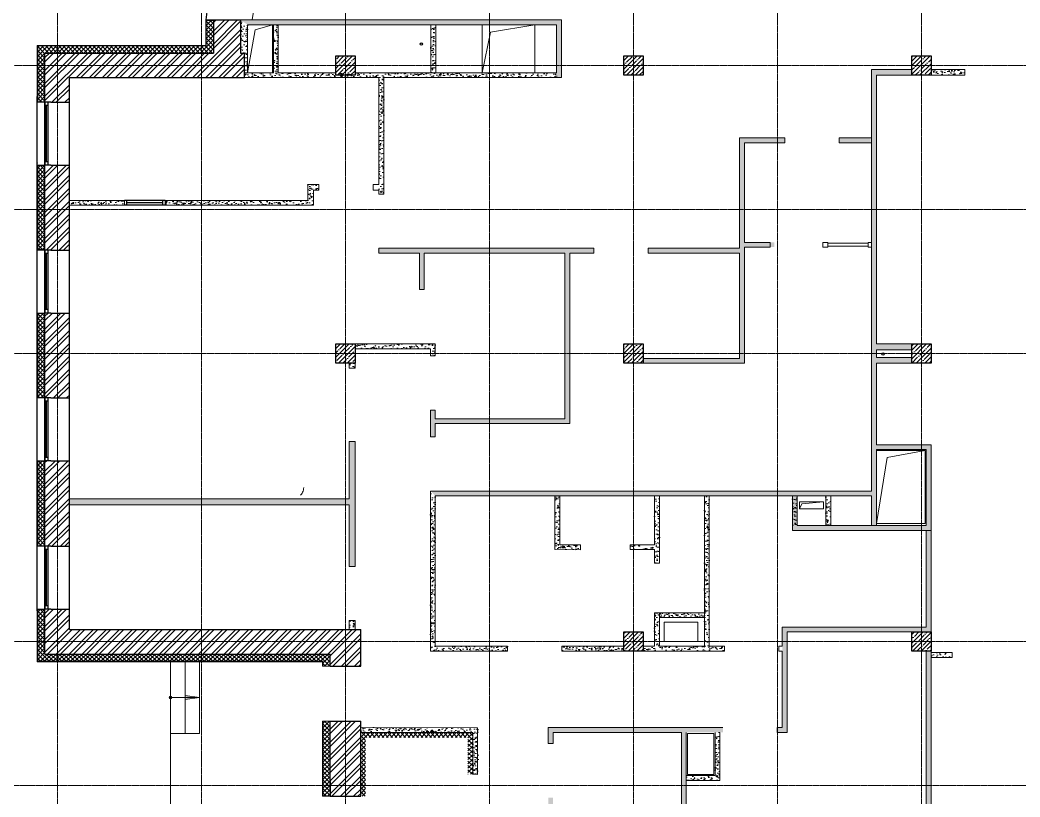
# Model space of a CAD drawing. Header units: millimetres. Extents: x -222892 to 671268, y 0 to 135099.
# Drawn here: x -84076 to -63243, y 103361 to 119551 of the extents above; entities that cross this region are included whole.
import ezdxf
from ezdxf import colors
from ezdxf.entities.mleader import LeaderData, LeaderLine
from ezdxf.math import Vec2, Vec3

# ---------------------------------------------------------------- set-up
doc = ezdxf.new("R2010")
doc.units = ezdxf.units.MM
doc.linetypes.add('осевая', pattern=[2, 1.25, -0.25, 0.25, -0.25])
for name, color, linetype in [('_TEXT', 7, 'Continuous'), ('АР_Колонны', 250, 'Continuous'), ('АР_новое окно', 155, 'Continuous'), ('АР_Сущ Несущая стена', 216, 'Continuous'), ('ОТВ.ВК', 212, 'Continuous')]:
    doc.layers.add(name, color=color, linetype=linetype)
for name, color, linetype, lineweight in [('KR_STRIH', 8, 'Continuous', 5), ('АР_Колонны Штрих', 250, 'Continuous', 5), ('АР_Лестницы', 250, 'Continuous', 15), ('АР_Навесной фасад', 190, 'Continuous', 5), ('АР_Перегородки газоблок', 165, 'Continuous', 5), ('АР_Перегородки газоблок_Штрих', 165, 'Continuous', 5), ('АР_Подоконники', 163, 'Continuous', 5), ('АР_Утеплитель', 154, 'Continuous', 5), ('АР_Штриховка кирпич', 250, 'Continuous', 5), ('КР_Оси', 7, 'Continuous', 5), ('М_проемы ОВ 4-5эт', 172, 'Continuous', 5)]:
    doc.layers.add(name, color=color, linetype=linetype, lineweight=lineweight)
doc.layers.add('ТХ_привязка ТХ', color=7, linetype='Continuous', true_color=0x163d5c)
doc.styles.add('ISOCPEUR', font='isocpeur.ttf', dxfattribs={"width": 0.85})

# ---------------------------------------------------------------- blocks, each defined once
blk = doc.blocks.new('*U4537')
h = blk.add_hatch(color=256)
h.dxf.hatch_style = 1
edge = h.paths.add_edge_path()
edge.add_arc((0, 0), 27.6, 359.64, 719.64)
h = blk.add_hatch(color=256)
h.dxf.hatch_style = 1
h.paths.add_polyline_path([(300, -44), (300, 44), (600, 0)])
blk.add_line((600, 0), (0, 0))
blk.add_lwpolyline([(300, 44), (300, -44), (600, 0), (300, 44)])
blk.add_circle((0, 0), 27.6)
blk = doc.blocks.new('*U4478')
at = {"layer": 'АР_новое окно', "lineweight": 20}
for p, q in [((0, 1310), (-70, 1310)), ((0, 0), (-70, 0))]:
    blk.add_line(p, q, dxfattribs=at)
at = {"layer": 'АР_новое окно'}
for p, q in [((-70, 1310), (-70, 0)), ((-70, 0), (-70, 1310)), ((0, 1310), (0, 0)), ((0, 1240), (-70, 1240)), ((-35, 1240), (-35, 70)), ((0, 70), (-70, 70))]:
    blk.add_line(p, q, dxfattribs=at)
blk = doc.blocks.new('ВВПС700_400')
at = {"linetype": 'ByBlock'}
for p, q in [((-3.5, 2), (3.5, 2)), ((-3.5, -2), (-3.5, 2)), ((3.5, 2), (3.5, -2)), ((3.5, -2), (-3.5, -2))]:
    blk.add_line(p, q, dxfattribs=at)
blk = doc.blocks.new('_DotSmall')
at = {"color": 0, "linetype": 'ByBlock', "const_width": 0.5}
blk.add_lwpolyline([(-0.0625, 0, 1), (0.0625, 0, 1)], format="xyb", close=True, dxfattribs=at)
blk = doc.blocks.new('*U5874')
at = {"color": 0, "linetype": 'ByBlock', "lineweight": -2, "ltscale": 10}
blk.add_line((0, 0), (-35117, 0), dxfattribs=at)
blk = doc.blocks.new('*U5875')
at = {"color": 0, "linetype": 'ByBlock', "lineweight": -2, "ltscale": 10}
blk.add_line((0, 0), (-71487, 0), dxfattribs=at)
blk = doc.blocks.new('*U5876')
at = {"color": 0, "linetype": 'ByBlock', "lineweight": -2, "ltscale": 10}
blk.add_line((0, 0), (-71487, 0), dxfattribs=at)
blk = doc.blocks.new('*U5877')
at = {"color": 0, "linetype": 'ByBlock', "lineweight": -2, "ltscale": 10}
blk.add_line((0, 0), (-71487, 0), dxfattribs=at)
blk = doc.blocks.new('*U5878')
at = {"color": 0, "linetype": 'ByBlock', "lineweight": -2, "ltscale": 10}
blk.add_line((0, 0), (-71487, 0), dxfattribs=at)
blk = doc.blocks.new('*U5882')
at = {"color": 0, "linetype": 'ByBlock', "lineweight": -2, "ltscale": 10}
blk.add_line((0, 0), (0, -53278), dxfattribs=at)
blk = doc.blocks.new('*U5883')
at = {"color": 0, "linetype": 'ByBlock', "lineweight": -2, "ltscale": 10}
blk.add_line((0, 0), (0, -53278), dxfattribs=at)
blk = doc.blocks.new('*U5884')
at = {"color": 0, "linetype": 'ByBlock', "lineweight": -2, "ltscale": 10}
blk.add_line((0, 0), (0, -53278), dxfattribs=at)
blk = doc.blocks.new('*U5885')
at = {"color": 0, "linetype": 'ByBlock', "lineweight": -2, "ltscale": 10}
blk.add_line((0, 0), (0, -53278), dxfattribs=at)
blk = doc.blocks.new('*U5886')
at = {"color": 0, "linetype": 'ByBlock', "lineweight": -2, "ltscale": 10}
blk.add_line((0, 0), (0, -53278), dxfattribs=at)
blk = doc.blocks.new('*U5887')
at = {"color": 0, "linetype": 'ByBlock', "lineweight": -2, "ltscale": 10}
blk.add_line((0, 0), (0, -53278), dxfattribs=at)
blk = doc.blocks.new('*U5901')
at = {"color": 0, "linetype": 'ByBlock', "lineweight": -2, "ltscale": 10}
blk.add_line((0, 0), (0, -53278), dxfattribs=at)
blk = doc.blocks.new('A$C4c190d01')
at = {"layer": 'КР_Оси', "linetype": 'осевая'}
for name, p in [('*U5882', (-6430.1, 78593.6)), ('*U5883', (-3430.1, 78593.6)), ('*U5884', (-430.1, 78593.6)), ('*U5885', (2569.9, 78593.6)), ('*U5886', (5569.9, 78593.6)), ('*U5887', (8569.9, 78593.6)), ('*U5901', (11569.9, 78593.6)), ('*U5878', (61698.3, 63395)), ('*U5877', (61698.3, 60395)), ('*U5876', (61698.3, 57395)), ('*U5875', (61698.3, 51395)), ('*U5874', (25328.8, 48395))]:
    blk.add_blockref(name, p, dxfattribs=at)

msp = doc.modelspace()

# ---------------------------------------------------------------- hatches: boundary and pattern name
at = {"layer": 'АР_Колонны Штрих', "ltscale": 100}
h = msp.add_hatch(dxfattribs=at)
h.set_pattern_fill('ANSI35', color=256, scale=20)
h.paths.add_polyline_path([(-77095.8, 118800.7), (-77495.8, 118800.7), (-77495.8, 118400.7), (-77095.8, 118400.7)])
h = msp.add_hatch(dxfattribs=at)
h.set_pattern_fill('ANSI35', color=256, scale=20)
h.paths.add_polyline_path([(-71095.8, 118800.7), (-71495.8, 118800.7), (-71495.8, 118400.7), (-71095.8, 118400.7)])
h = msp.add_hatch(dxfattribs=at)
h.set_pattern_fill('ANSI35', color=256, scale=20)
h.paths.add_polyline_path([(-65095.8, 118800.7), (-65495.8, 118800.7), (-65495.8, 118400.7), (-65095.8, 118400.7)])
h = msp.add_hatch(dxfattribs=at)
h.set_pattern_fill('ANSI35', color=256, scale=20)
h.paths.add_polyline_path([(-77095.8, 112800.7), (-77495.8, 112800.7), (-77495.8, 112400.7), (-77095.8, 112400.7)])
h = msp.add_hatch(dxfattribs=at)
h.set_pattern_fill('ANSI35', color=256, scale=20)
h.paths.add_polyline_path([(-71095.8, 112800.7), (-71495.8, 112800.7), (-71495.8, 112400.7), (-71095.8, 112400.7)])
h = msp.add_hatch(dxfattribs=at)
h.set_pattern_fill('ANSI35', color=256, scale=20)
h.paths.add_polyline_path([(-65095.8, 112800.7), (-65495.8, 112800.7), (-65495.8, 112400.7), (-65095.8, 112400.7)])
h = msp.add_hatch(dxfattribs=at)
h.set_pattern_fill('ANSI35', color=256, scale=20)
h.paths.add_polyline_path([(-71095.8, 106800.7), (-71495.8, 106800.7), (-71495.8, 106400.7), (-71095.8, 106400.7)])
h = msp.add_hatch(dxfattribs=at)
h.set_pattern_fill('ANSI35', color=256, scale=20)
h.paths.add_polyline_path([(-65095.8, 106800.7), (-65495.8, 106800.7), (-65495.8, 106400.7), (-65095.8, 106400.7)])
at = {"layer": 'АР_Перегородки газоблок_Штрих', "ltscale": 100}
h = msp.add_hatch(dxfattribs=at)
h.set_pattern_fill('AR-CONC', color=256)
h.paths.add_polyline_path([(-72795.8, 119550.6), (-79479.1, 119550.6), (-79333.9, 119450.6), (-72895.8, 119450.6), (-72895.8, 118350.7), (-72795.8, 118350.7)])
h = msp.add_hatch(dxfattribs=at)
h.set_pattern_fill('AR-CONC', color=256)
h.paths.add_polyline_path([(-79479.1, 119550.6), (-79479.1, 118860.7), (-79395.8, 118860.7), (-79395.8, 118450.7), (-79333.9, 118450.7), (-79333.9, 119330.6), (-79333.9, 119450.6)])
h = msp.add_hatch(dxfattribs=at)
h.set_pattern_fill('AR-CONC', color=256)
h.paths.add_polyline_path([(-78795.8, 119450.6), (-78795.8, 118450.7), (-78695.8, 118450.7), (-78695.8, 119330.6), (-78695.8, 119450.6)])
h = msp.add_hatch(dxfattribs=at)
h.set_pattern_fill('AR-CONC', color=256)
h.paths.add_polyline_path([(-75514, 119450.6), (-75514, 118450.7), (-75414, 118450.7), (-75414, 119330.6), (-75414, 119450.6)])
h = msp.add_hatch(dxfattribs=at)
h.set_pattern_fill('AR-CONC', color=256)
h.paths.add_polyline_path([(-76497.2, 118450.7), (-79395.8, 118450.7), (-79395.8, 118350.7), (-76597.2, 118350.7), (-76597.2, 115923.8), (-76497.2, 115923.8)])
h = msp.add_hatch(dxfattribs=at)
h.set_pattern_fill('AR-CONC', color=256)
h.paths.add_polyline_path([(-76497.2, 118350.7), (-72897.6, 118350.7), (-72897.6, 118450.7), (-76497.2, 118450.7)])
h = msp.add_hatch(dxfattribs=at)
h.set_pattern_fill('AR-CONC', color=256)
h.paths.add_polyline_path([(-66235.6, 118370.9), (-66235.4, 118400.7), (-65495.8, 118400.7), (-65495.8, 118520.7), (-66335.2, 118520.6), (-66335.2, 115964.6), (-66335.2, 115964.6), (-66335.2, 115627.6), (-66335.2, 115600.7), (-66235.6, 115600.7)])
h.paths.add_polyline_path([(-66235.6, 115600.7), (-66335.2, 115600.1), (-66335.2, 115007.2), (-66335.2, 112600.7), (-66235.2, 112600.7), (-66235.2, 112680.7), (-65495.8, 112680.7), (-65495.8, 112800.7), (-65635.6, 112800.7), (-65635.6, 112800.7), (-66235.6, 112800.7)])
h.paths.add_polyline_path([(-65495.8, 112520.7), (-66235.2, 112520.7), (-66235.2, 112600.7), (-66335.2, 112600.7), (-66335.2, 110702.5), (-66235.2, 110702.5), (-66235.2, 112400.7), (-65495.8, 112400.7), (-65495.8, 112400.7)])
h = msp.add_hatch(dxfattribs=at)
h.set_pattern_fill('AR-CONC', color=256)
h.paths.add_polyline_path([(-64395.7, 118520.7), (-65095.8, 118520.7), (-65095.8, 118400.7), (-64395.7, 118400.7)])
h = msp.add_hatch(dxfattribs=at)
h.set_pattern_fill('AR-CONC', color=256)
h.paths.add_polyline_path([(-66355.1, 117094.4), (-67009.7, 117094.3), (-67009.7, 116994.3), (-66355.1, 116994.4)])
h.paths.add_polyline_path([(-68139.7, 117094.3), (-69084.6, 117094.3), (-69084.6, 114793.8), (-70992.7, 114793.8), (-70992.7, 114693.8), (-69084.6, 114693.8), (-69084.6, 112500.4), (-71095.7, 112500.7), (-71095.8, 112400.7), (-68984.5, 112400.4), (-68984.6, 114817.8), (-68362.1, 114817.8), (-68362.1, 114917.8), (-68984.5, 114917.8), (-68984.5, 116994.3), (-68139.7, 116994.3)])
h = msp.add_hatch(dxfattribs=at)
h.set_pattern_fill('AR-CONC', color=256)
h.paths.add_polyline_path([(-77962.7, 116002.3), (-77847.2, 116002.3), (-77847.2, 116122.3), (-78082.7, 116122.3), (-78082.7, 115792), (-81049.4, 115791.9), (-81049.4, 115692), (-77962.7, 115692)])
h = msp.add_hatch(dxfattribs=at)
h.set_pattern_fill('AR-CONC', color=256)
h.paths.add_polyline_path([(-81899.4, 115792), (-83045.8, 115791.9), (-83045.8, 115691.9), (-81899.4, 115691.9)])
h = msp.add_hatch(dxfattribs=at)
h.set_pattern_fill('AR-CONC', color=256)
h.paths.add_polyline_path([(-72624.7, 114693.8), (-72122.7, 114693.8), (-72122.7, 114793.8), (-76617.2, 114793.8), (-76617.2, 114693.8), (-75755.7, 114693.8), (-75755.7, 113930.7), (-75655.7, 113930.7), (-75655.7, 114693.8), (-72724.7, 114693.8), (-72724.7, 111241.9), (-75423.7, 111243.1), (-75423.7, 111423.9), (-75523.7, 111423.9), (-75523.7, 110864.7), (-75423.7, 110864.7), (-75423.7, 111143.1), (-72624.7, 111141.5)])
h = msp.add_hatch(dxfattribs=at)
h.set_pattern_fill('AR-CONC', color=256)
h.paths.add_polyline_path([(-75423.7, 112800.7), (-77095.8, 112800.7), (-77095.8, 112700.7), (-75523.7, 112700.7), (-75523.7, 112553.9), (-75423.7, 112553.9)])
h = msp.add_hatch(dxfattribs=at)
h.set_pattern_fill('AR-CONC', color=256)
h.paths.add_polyline_path([(-77095.8, 112400.7), (-77215.8, 112400.7), (-77215.8, 112298.7), (-77095.8, 112298.7)])
h = msp.add_hatch(dxfattribs=at)
h.set_pattern_fill('AR-CONC', color=256)
h.paths.add_polyline_path([(-77095.8, 110768.7), (-77215.8, 110768.7), (-77215.8, 109570.6), (-83045.8, 109570.6), (-83045.8, 109450.6), (-77215.8, 109450.6), (-77215.8, 108166), (-77095.8, 108166)])
h = msp.add_hatch(dxfattribs=at)
h.set_pattern_fill('AR-CONC', color=256)
h.paths.add_polyline_path([(-75523.7, 109734.7), (-75423.7, 109634.7)], flags=17)
h.paths.add_polyline_path([(-66235.2, 109734.7), (-66355.2, 109734.7), (-75523.7, 109734.7), (-75423.7, 109634.7), (-67984.2, 109634.7), (-67984.2, 109061.2), (-67984.2, 108915.3), (-65195.8, 108915.3), (-65195.8, 106900.6), (-68195.7, 106900.6), (-68195.7, 104807.7), (-68303.7, 104807.7), (-68303.7, 104707.7), (-68095.8, 104707.7), (-68095.8, 106800.7), (-65095.8, 106800.7), (-65095.8, 110700.9), (-66235.2, 110702.5), (-66335.2, 110702.5), (-66335.2, 109734.7), (-66235.2, 109734.7), (-66235.2, 110062.1), (-66235.2, 110600.9), (-66233.2, 110600.9), (-65195.8, 110600.9), (-65195.8, 109015.3), (-66235.2, 109015.3)])
h.paths.add_polyline_path([(-66335.2, 109634.7), (-66335.2, 109014.7), (-67884.2, 109014.7), (-67884.2, 109634.7)], flags=16)
h.paths.add_polyline_path([(-68031.8, 109634.7), (-67911.3, 109634.7)], flags=17)
h = msp.add_hatch(dxfattribs=at)
h.set_pattern_fill('AR-CONC', color=256)
h.paths.add_polyline_path([(-75423.7, 109685.8), (-75523.7, 109685.8), (-75523.7, 106400.7), (-75423.7, 106400.7)])
h = msp.add_hatch(dxfattribs=at)
h.set_pattern_fill('AR-CONC', color=256)
h.paths.add_polyline_path([(-70756.7, 109614.7), (-70856.7, 109614.7), (-70856.7, 108614.8), (-71295.8, 108614.8), (-71295.8, 108514.8), (-70856.7, 108514.8), (-70856.7, 108231.4), (-70756.7, 108231.4)])
h.paths.add_polyline_path([(-72396.9, 108614.3), (-72831.7, 108614.7), (-72831.7, 109634.7), (-72931.7, 109634.7), (-72931.7, 108514.8), (-72396.9, 108514.7)])
h.paths.add_polyline_path([(-71295.8, 108614.8), (-71366.9, 108614.8), (-71366.9, 108514.8), (-71295.8, 108514.8)])
h = msp.add_hatch(dxfattribs=at)
h.set_pattern_fill('AR-CONC', color=256)
h.paths.add_polyline_path([(-69396.2, 106500.7), (-69716.7, 106500.7), (-69716.7, 106997.4), (-69816.7, 106997.4), (-69816.7, 106500.7), (-70756.7, 106500.7), (-70756.7, 107201.4), (-70856.7, 107201.4), (-70856.7, 106500.7), (-71095.8, 106500.7), (-71093.7, 106400.7), (-69396.2, 106400.7)])
h.paths.add_polyline_path([(-69716.7, 109634.7), (-69816.7, 109634.7), (-69816.7, 106997.4), (-69716.7, 106997.4)])
h = msp.add_hatch(dxfattribs=at)
h.set_pattern_fill('AR-CONC', color=256)
h.paths.add_polyline_path([(-67884.2, 109634.7), (-67984.2, 109634.7), (-67984.2, 109010), (-67884.2, 109010)])
h = msp.add_hatch(dxfattribs=at)
h.set_pattern_fill('AR-CONC', color=256)
h.paths.add_polyline_path([(-67186, 109634.7), (-67286, 109634.7), (-67286, 109015.3), (-67186, 109015.3)])
h = msp.add_hatch(dxfattribs=at)
h.set_pattern_fill('AR-CONC', color=256)
h.paths.add_polyline_path([(-69816.7, 107201.4), (-70756.7, 107201.4), (-70756.7, 107101.4), (-69816.7, 107101.4)])
h = msp.add_hatch(dxfattribs=at)
h.set_pattern_fill('AR-CONC', color=256)
h.paths.add_polyline_path([(-77095.8, 107036), (-77215.8, 107036), (-77215.8, 106850.7), (-77095.8, 106850.7)])
h = msp.add_hatch(dxfattribs=at)
h.set_pattern_fill('AR-CONC', color=256)
h.paths.add_polyline_path([(-73921.1, 106400.7), (-75423.6, 106400.7), (-75423.6, 106500.7), (-73921.1, 106500.7)])
h = msp.add_hatch(dxfattribs=at)
h.set_pattern_fill('AR-CONC', color=256)
h.paths.add_polyline_path([(-71495.8, 106400.7), (-72791, 106400.7), (-72791, 106500.7), (-71495.8, 106500.7)])
h = msp.add_hatch(dxfattribs=at)
h.set_pattern_fill('AR-CONC', color=256)
h.paths.add_polyline_path([(-65096, 106400.7), (-65195.8, 106400.7), (-65195.7, 100800.7), (-65096, 100800.7)])
h = msp.add_hatch(dxfattribs=at)
h.set_pattern_fill('AR-CONC', color=256)
h.paths.add_polyline_path([(-65095.8, 106369.4), (-65095.8, 106269.4), (-64657.7, 106269.4), (-64657.7, 106369.4)])
h = msp.add_hatch(dxfattribs=at)
h.set_pattern_fill('AR-CONC', color=256)
h.paths.add_polyline_path([(-74524.2, 104806.1), (-77031.1, 104807.7), (-76975.9, 104807.7), (-76975.9, 104703.5), (-74644.2, 104702), (-74644.2, 103835.1), (-74524.2, 103835.1), (-74524.2, 103835.1), (-74644.2, 103835.1), (-74644.2, 103835.1), (-74644.2, 103835.1), (-74524.2, 103835.1)])
h = msp.add_hatch(dxfattribs=at)
h.set_pattern_fill('AR-CONC', color=256)
h.paths.add_polyline_path([(-69431.7, 104807.7), (-69674.9, 104807.7), (-71295.8, 104807.7), (-71295.8, 104707.7), (-70296.2, 104707.7), (-70296.2, 103398.1), (-70196.2, 103397.1), (-70196.2, 104707.7), (-69431.7, 104707.7)])
h.paths.add_polyline_path([(-71295.8, 104807.7), (-73069.5, 104807.7), (-73069.5, 104477.3), (-72969.5, 104477.3), (-72969.5, 104707.7), (-71295.8, 104707.7)])
h.paths.add_polyline_path([(-71295.8, 102892.2), (-72969.5, 102892.2), (-72969.5, 103347.3), (-73069.5, 103347.3), (-73069.5, 102729), (-72969.5, 102729), (-72969.5, 102792.2), (-71295.8, 102792.2)])
h.paths.add_polyline_path([(-70196.2, 103397.1), (-70296.2, 103398.1), (-70296.2, 102892.2), (-71295.8, 102892.2), (-71295.8, 102792.2), (-70296.2, 102792.2), (-70296.2, 100500.7), (-70196.2, 100500.7)])
at = {"layer": 'АР_Перегородки газоблок_Штрих', "ltscale": 500}
h = msp.add_hatch(dxfattribs=at)
h.set_pattern_fill('AR-CONC', color=256)
h.paths.add_polyline_path([(-70196.2, 103707.7), (-70196.2, 103807.7), (-69596.3, 103807.7), (-69596.3, 104157.7), (-69496.3, 104157.7), (-69496.3, 103707.7)])
h.paths.add_polyline_path([(-69496.3, 104707.7), (-69496.3, 104157.7), (-69596.3, 104157.7), (-69596.3, 104707.7)])
at = {"layer": 'АР_Утеплитель', "ltscale": 100}
h = msp.add_hatch(dxfattribs=at)
h.set_pattern_fill('ANSI37', color=256, scale=20)
h.paths.add_polyline_path([(-83705.5, 117954.1), (-83555.8, 117954.1), (-83705.4, 117954.1), (-83705.4, 117845.7), (-83555.8, 117845.7), (-83555.6, 118860.7), (-80046, 118860.7), (-80046, 119540.6), (-80196, 119540.6), (-80196, 119010.7), (-83705.6, 119010.7)])
h = msp.add_hatch(dxfattribs=at)
h.set_pattern_fill('ANSI37', color=256, scale=20)
h.paths.add_polyline_path([(-83705.7, 116590.7), (-83555.7, 116590.7), (-83555.8, 116515.7), (-83705.8, 116515.7)])
h.paths.add_polyline_path([(-83555.8, 107238), (-83705.8, 107238), (-83705.8, 106190.7), (-77765.9, 106190.7), (-77765.9, 106090.7), (-77615.9, 106090.7), (-77615.9, 106340.7), (-83555.8, 106340.7)])
h.paths.add_polyline_path([(-83555.8, 107265.1), (-83705.8, 107265.1), (-83705.8, 107238), (-83555.8, 107238)])
h.paths.add_polyline_path([(-83555.8, 110354.2), (-83705.8, 110354.2), (-83705.8, 108595.7), (-83555.8, 108595.7)])
h.paths.add_polyline_path([(-83555.8, 113435.7), (-83705.8, 113435.7), (-83705.8, 111685.7), (-83555.8, 111685.7)])
h.paths.add_polyline_path([(-83705.8, 114765.7), (-83555.8, 114765.7), (-83555.8, 116590.7), (-83705.8, 116590.7)])
h = msp.add_hatch(dxfattribs=at)
h.set_pattern_fill('ANSI37', color=256, scale=20)
h.paths.add_polyline_path([(-77765.9, 104940.7), (-77765.9, 103375.4), (-77615.9, 103375.4), (-77615.9, 104940.7)])
h = msp.add_hatch(dxfattribs=at)
h.set_pattern_fill('ANSI37', color=256, scale=20)
h.paths.add_polyline_path([(-76975.9, 104702.7), (-76975.9, 103375.4), (-76875.9, 103375.4), (-76875.9, 104602.7), (-74744.2, 104602.8), (-74744.2, 103835.1), (-74644.2, 103835.1), (-74644.2, 104702.7)])
at = {"layer": 'АР_Штриховка кирпич', "ltscale": 100}
h = msp.add_hatch(dxfattribs=at)
h.set_pattern_fill('ANSI32', color=256, scale=20)
h.paths.add_polyline_path([(-79395.8, 118860.8), (-79479.1, 118860.7), (-79479.1, 119550.6), (-80046, 119550.6), (-80046, 118860.7), (-83555.8, 118860.8), (-83555.8, 117835.7), (-83045.8, 117835.7), (-83045.8, 118350.7), (-79395.8, 118350.5)])
h = msp.add_hatch(dxfattribs=at)
h.set_pattern_fill('ANSI32', color=256, scale=20)
h.paths.add_polyline_path([(-83045.8, 116525.7), (-83555.8, 116525.7), (-83555.8, 114755.7), (-83045.8, 114755.7)])
h = msp.add_hatch(dxfattribs=at)
h.set_pattern_fill('ANSI32', color=256, scale=20)
h.paths.add_polyline_path([(-83045.8, 113445.7), (-83555.8, 113445.7), (-83555.8, 111675.7), (-83045.8, 111675.7)])
h = msp.add_hatch(dxfattribs=at)
h.set_pattern_fill('ANSI32', color=256, scale=20)
h.paths.add_polyline_path([(-83045.8, 110365.7), (-83555.8, 110365.7), (-83555.8, 108585.7), (-83045.8, 108585.7)])
h = msp.add_hatch(dxfattribs=at)
h.set_pattern_fill('ANSI32', color=256, scale=20)
h.paths.add_polyline_path([(-83045.8, 107275.7), (-83555.8, 107275.7), (-83555.8, 106340.7), (-77615.9, 106340.7), (-77615.8, 106090.7), (-76975.8, 106090.7), (-76975.9, 106850.7), (-83045.8, 106850.7)])
h = msp.add_hatch(dxfattribs=at)
h.set_pattern_fill('ANSI32', color=256, scale=20)
h.paths.add_polyline_path([(-76975.9, 104940.7), (-77615.9, 104940.7), (-77615.8, 103375.4), (-76975.8, 103375.4)])

# ---------------------------------------------------------------- linework, layer by layer
at = {"layer": 'KR_STRIH'}
for points, knots in [([(-78233.6, 109647.3), (-78226.6, 109654.1), (-78208.7, 109673.7), (-78185.6, 109710.4), (-78169.1, 109757.9), (-78165.3, 109791.2), (-78165.3, 109807.8)], [0.74360538, 0.74360538, 0.74360538, 0.74360538, 0.78571429, 0.85714286, 0.92857143, 1, 1, 1, 1]), ([(-78165.3, 109807.8), (-78165.3, 109791.2), (-78169.1, 109757.9), (-78185.6, 109710.4), (-78208.7, 109673.7), (-78226.6, 109654.1), (-78233.6, 109647.3)], [0, 0, 0, 0, 0.07142857, 0.14285714, 0.21428571, 0.25639462, 0.25639462, 0.25639462, 0.25639462]), ([(-78165.3, 109807.8), (-78165.3, 109791.2), (-78169.1, 109757.9), (-78185.6, 109710.4), (-78208.7, 109673.7), (-78226.6, 109654.1), (-78233.6, 109647.3)], [0, 0, 0, 0, 0.07142857, 0.14285714, 0.21428571, 0.25639462, 0.25639462, 0.25639462, 0.25639462]), ([(-78233.6, 109647.3), (-78226.6, 109654.1), (-78208.7, 109673.7), (-78185.6, 109710.4), (-78169.1, 109757.9), (-78165.3, 109791.2), (-78165.3, 109807.8)], [0.74360538, 0.74360538, 0.74360538, 0.74360538, 0.78571429, 0.85714286, 0.92857143, 1, 1, 1, 1])]:
    msp.add_open_spline(points, degree=3, knots=knots, dxfattribs=at)
at = {"layer": 'АР_Колонны', "ltscale": 100}
for points in [[(-77495.8, 118800.7), (-77095.8, 118800.7), (-77095.8, 118400.7), (-77495.8, 118400.7)], [(-71495.8, 118800.7), (-71095.8, 118800.7), (-71095.8, 118400.7), (-71495.8, 118400.7)], [(-65495.8, 118800.7), (-65095.8, 118800.7), (-65095.8, 118400.7), (-65495.8, 118400.7)], [(-77495.8, 112800.7), (-77095.8, 112800.7), (-77095.8, 112400.7), (-77495.8, 112400.7)], [(-71495.8, 112800.7), (-71095.8, 112800.7), (-71095.8, 112400.7), (-71495.8, 112400.7)], [(-65495.8, 112800.7), (-65095.8, 112800.7), (-65095.8, 112400.7), (-65495.8, 112400.7)], [(-71495.8, 106800.7), (-71095.8, 106800.7), (-71095.8, 106400.7), (-71495.8, 106400.7)], [(-65495.8, 106800.7), (-65095.8, 106800.7), (-65095.8, 106400.7), (-65495.8, 106400.7)]]:
    msp.add_lwpolyline(points, close=True, dxfattribs=at)
at = {"layer": 'АР_Лестницы', "ltscale": 100}
for points in [[(-80938.8, 104681.3), (-80938.8, 106180.7)], [(-80938.8, 101350.4), (-80938.8, 104681.3), (-80337.7, 104681.3), (-80337.7, 106180.7)], [(-80638.3, 104681.3), (-80638.3, 106180.7)]]:
    msp.add_lwpolyline(points, dxfattribs=at)
at = {"layer": 'АР_Навесной фасад', "ltscale": 100}
for p, q in [((-83715.8, 119020.7), (-80206, 119020.7)), ((-83715.8, 117911.4), (-83715.8, 119020.7)), ((-83705.8, 119010.7), (-80196, 119010.7)), ((-83715.8, 106180.7), (-83715.8, 107275.7)), ((-83715.8, 106180.7), (-77775.9, 106180.7)), ((-83705.8, 106190.7), (-77765.9, 106190.7)), ((-77775.9, 106090.7), (-77775.9, 106180.7)), ((-77765.9, 106090.7), (-77765.9, 106190.7)), ((-77775.9, 103375.4), (-77775.9, 104940.7)), ((-77765.9, 103375.4), (-77765.9, 104940.7))]:
    msp.add_line(p, q, dxfattribs=at)
for points in [[(-80206, 119550.6), (-80206, 119020.7)], [(-80206, 119550.6), (-80046, 119550.6)], [(-80196, 119010.7), (-80196, 119540.6), (-80046, 119540.6)], [(-83555.4, 117845.7), (-83705.8, 117845.7), (-83705.8, 119010.7)], [(-83555.4, 117835.7), (-83715.8, 117835.7)], [(-83555.8, 116525.7), (-83715.8, 116525.7)], [(-83555.8, 116515.7), (-83705.8, 116515.7), (-83705.8, 114765.7), (-83555.8, 114765.7)], [(-83555.8, 114755.7), (-83715.8, 114755.7)], [(-83555.8, 113445.7), (-83715.8, 113445.7)], [(-83555.8, 111685.7), (-83705.8, 111685.7), (-83705.8, 113435.7), (-83555.8, 113435.7)], [(-83555.8, 111675.7), (-83715.8, 111675.7)], [(-83555.8, 110365.7), (-83715.8, 110365.7)], [(-83555.8, 108595.7), (-83705.8, 108595.7), (-83705.8, 110355.7), (-83555.8, 110355.7)], [(-83555.8, 108585.7), (-83715.8, 108585.7)], [(-83555.8, 107275.7), (-83715.8, 107275.7)], [(-83555.8, 107265.7), (-83705.8, 107265.7), (-83705.8, 106190.7)], [(-77615.9, 106090.7), (-77775.9, 106090.7)], [(-77615.9, 104940.7), (-77775.9, 104940.7)], [(-77615.9, 103375.4), (-77775.9, 103375.4)]]:
    msp.add_lwpolyline(points, dxfattribs=at)
at = {"layer": 'АР_новое окно'}
for p, q in [((-83715.8, 116525.7), (-83715.8, 117954.1)), ((-83045.8, 116525.7), (-83045.8, 117835.7)), ((-83715.8, 108585.7), (-83715.8, 116525.7)), ((-83045.8, 113445.7), (-83045.8, 114755.7)), ((-83045.8, 110365.7), (-83045.8, 111675.7)), ((-83715.8, 107238), (-83715.8, 108585.7)), ((-83045.8, 107275.7), (-83045.8, 108585.7))]:
    msp.add_line(p, q, dxfattribs=at)
at = {"layer": 'АР_Перегородки газоблок', "ltscale": 100}
for p, q in [((-72795.8, 119550.6), (-79479.1, 119550.6)), ((-78795.8, 119450.6), (-79333.9, 119450.6)), ((-79333.9, 119450.6), (-79333.9, 118450.7)), ((-76597.2, 119450.6), (-78795.8, 119450.6)), ((-78795.8, 119450.6), (-78795.8, 118450.7)), ((-78695.8, 119450.6), (-78695.8, 118450.7)), ((-76597.2, 119450.6), (-72895.8, 119450.6)), ((-75514, 119450.6), (-75514, 118450.7)), ((-75414, 119450.6), (-75414, 118450.7)), ((-72895.8, 119450.6), (-72895.8, 118450.7)), ((-72795.8, 119550.6), (-72795.8, 118350.7)), ((-78795.8, 118450.7), (-79395.8, 118450.7)), ((-76597.2, 118350.7), (-79395.8, 118350.7)), ((-77495.8, 118450.7), (-78695.8, 118450.7)), ((-72893.8, 118450.7), (-77095.8, 118450.7)), ((-76597.2, 118149.9), (-76597.2, 118350.7)), ((-76497.2, 118350.7), (-76497.2, 115923.8)), ((-72795.8, 118350.7), (-76497.2, 118350.7)), ((-68139.7, 117094.3), (-69084.6, 117094.3)), ((-69084.6, 117094.3), (-69084.6, 114793.8)), ((-68139.7, 117094.3), (-68139.7, 116994.2)), ((-66335.1, 117094.4), (-67009.7, 117094.4)), ((-67009.7, 116994.2), (-67009.7, 117094.4)), ((-68139.7, 116994.3), (-68984.6, 116994.3)), ((-66335.1, 116994.4), (-67009.7, 116994.4)), ((-83045.8, 115791.9), (-81899.4, 115792)), ((-83045.8, 115691.9), (-81899.4, 115691.9)), ((-81899.4, 115792, 0), (-81899.4, 115691.9, 0)), ((-81049.4, 115792), (-78082.7, 115792)), ((-81049.4, 115792, 0), (-81049.4, 115692, 0)), ((-81049.4, 115692), (-77962.7, 115692)), ((-67247.2, 114897.8, 0), (-66403.7, 114897.8, 0)), ((-66406, 114835.3, 0), (-67247.2, 114835.3, 0)), ((-69084.6, 114693.8), (-69084.6, 112500.4)), ((-69084.6, 112500.4), (-71095.7, 112500.7)), ((-68984.6, 112400.4), (-71095.8, 112400.7)), ((-65195.8, 110600.9), (-66235.2, 110600.9)), ((-66235.2, 110600.9), (-66235.2, 109015.3)), ((-65195.8, 109015.3), (-65195.8, 110600.9)), ((-75423.7, 106818.9), (-75423.7, 109634.7)), ((-75423.7, 109634.7), (-66335.2, 109634.7)), ((-72931.7, 108514.8), (-72931.7, 109634.7)), ((-72831.7, 108614.7), (-72831.7, 109634.7)), ((-70856.7, 109634.7), (-70856.7, 108614.8)), ((-70756.7, 109634.7), (-70756.7, 108231.4)), ((-69816.7, 106500.7), (-69816.7, 109634.7)), ((-69716.7, 106500.7), (-69716.7, 109634.7)), ((-65195.8, 108915.3), (-65195.8, 106900.6)), ((-72831.7, 108614.7), (-72396.9, 108614.3)), ((-72396.9, 108614.3), (-72396.9, 108514.3)), ((-71366.9, 108514.8), (-71366.9, 108614.8)), ((-71366.9, 108614.8), (-70856.7, 108614.8)), ((-72931.7, 108514.8), (-72396.9, 108514.3)), ((-71366.9, 108514.8), (-70856.7, 108514.8)), ((-70856.7, 108514.8), (-70856.7, 108231.4)), ((-70756.7, 108231.4), (-70856.7, 108231.4)), ((-70856.7, 107201.4), (-70756.7, 107201.4)), ((-70856.7, 107201.4), (-70856.7, 106500.7)), ((-70756.7, 107201.4), (-70756.7, 106500.7)), ((-70756.7, 107201.4), (-69816.7, 107201.4)), ((-70756.7, 107101.4), (-69816.7, 107101.4)), ((-75523.7, 107069.5), (-75523.7, 106400.7)), ((-75423.7, 106500.7), (-75423.7, 107069.5)), ((-65195.8, 106900.6), (-68195.7, 106900.6)), ((-68195.7, 106500.7), (-68195.7, 106900.6)), ((-75423.7, 106500.7), (-73921.1, 106500.7)), ((-73921.1, 106500.7), (-73921.1, 106400.7)), ((-72791.1, 106500.7), (-71495.8, 106500.7)), ((-72791.1, 106500.7), (-72791.1, 106400.7)), ((-71095.8, 106500.7), (-70856.7, 106500.7)), ((-70756.7, 106500.7), (-69816.7, 106500.7)), ((-69716.7, 106500.7), (-69396.2, 106500.7)), ((-69396.2, 106400.7), (-69396.2, 106500.7)), ((-68266.2, 106500.7), (-68195.7, 106500.7)), ((-68266.2, 106400.7), (-68266.2, 106500.7)), ((-75523.7, 106400.7), (-73921.1, 106400.7)), ((-72791.1, 106400.7), (-69396.2, 106400.7)), ((-68266.2, 106400.7), (-68195.7, 106400.7)), ((-68195.7, 104807.7), (-68195.7, 106400.7)), ((-65095.8, 106269.4), (-64657.7, 106269.4)), ((-64657.7, 106269.4), (-64657.7, 106369.4)), ((-68303.7, 104707.7), (-68303.7, 104807.7)), ((-68303.7, 104807.7), (-68195.7, 104807.7)), ((-68303.7, 104707.7), (-68095.8, 104707.7))]:
    msp.add_line(p, q, dxfattribs=at)
for points in [[(-66335.2, 115007.2), (-66335.2, 118520.6), (-65495.8, 118520.7)], [(-65495.8, 118400.7), (-66235.4, 118400.7)], [(-66235.4, 112800.7), (-66235.4, 118400.7)], [(-65095.8, 118520.7), (-64395.7, 118520.7)], [(-64395.7, 118400.7), (-65095.8, 118400.7)], [(-64395.7, 118520.7), (-64395.7, 118400.7)], [(-76597.2, 116122.3), (-76597.2, 118218.1)], [(-78082.7, 115792), (-78082.7, 116122.3)], [(-78082.7, 116122.3), (-77847.2, 116122.3)], [(-77847.2, 116122.3), (-77847.2, 116002.3)], [(-76717.2, 116002.3), (-76717.2, 116122.3)], [(-76717.2, 116122.3), (-76597.2, 116122.3)], [(-77962.7, 116002.3), (-77962.7, 115692)], [(-77847.2, 116002.3), (-77962.7, 116002.3)], [(-76597.2, 116002.3), (-76717.2, 116002.3)], [(-76597.2, 115923.8), (-76597.2, 116002.3)], [(-76497.2, 115923.8), (-76597.2, 115923.8)], [(-66335.2, 109734.7), (-66335.2, 115007.2)], [(-76597.2, 114693.8), (-76597.2, 114793.8)], [(-76597.2, 114793.8), (-72122.7, 114793.8)], [(-72122.7, 114793.8), (-72122.7, 114693.8)], [(-69084.6, 114793.8), (-70992.7, 114793.8), (-70992.7, 114693.8), (-69084.6, 114693.8)], [(-76597.2, 114693.8), (-75755.7, 114693.8)], [(-75755.7, 114693.8), (-75755.7, 113932.2)], [(-75655.7, 114693.8), (-72724.7, 114693.8)], [(-75655.7, 114693.8), (-75655.7, 113932.2)], [(-75423.7, 111243.1), (-72724.7, 111241.9), (-72724.7, 114693.8)], [(-75423.7, 111143.1), (-72624.7, 111141.9), (-72624.7, 114693.8)], [(-72624.7, 114693.8), (-72122.7, 114693.8)], [(-75655.7, 113932.2), (-75755.7, 113932.2)], [(-77095.8, 112800.7), (-75423.7, 112800.7), (-75423.7, 112553.9), (-75523.7, 112553.9)], [(-66235.2, 112800.7), (-65495.8, 112800.7)], [(-77095.8, 112700.7), (-75523.7, 112700.7), (-75523.7, 112553.9)], [(-65495.8, 112680.7), (-66235.2, 112680.7)], [(-66235.2, 112680.7), (-66235.2, 112520.7)], [(-66235.2, 112520.7), (-65495.8, 112520.7)], [(-77215.8, 112400.7), (-77215.8, 112298.7)], [(-77095.8, 112298.7), (-77215.8, 112298.7)], [(-77095.8, 112400.7), (-77095.8, 112298.7)], [(-65495.8, 112400.7), (-66235.2, 112400.7)], [(-66235.2, 112400.7), (-66235.2, 110700.9)], [(-75523.7, 111423.9), (-75523.7, 110864.7)], [(-75423.7, 111243.1), (-75423.7, 111423.9), (-75523.7, 111423.9)], [(-75423.7, 110864.7), (-75423.7, 111143.1)], [(-75423.7, 110864.7), (-75523.7, 110864.7)], [(-77215.8, 110768.7), (-77095.8, 110768.7)], [(-77215.8, 110768.7), (-77215.8, 109570.6)], [(-77095.8, 110768.7), (-77095.7, 108166)], [(-65095.8, 110701), (-65095.8, 106800.7), (-68095.8, 106800.7), (-68095.8, 104707.7)], [(-66235.2, 110700.9), (-65095.8, 110700.9)], [(-75523.7, 109734.7), (-75523.7, 106818.9)], [(-75523.7, 109734.7), (-66335.2, 109734.7)], [(-65095.8, 108915.3), (-67984.2, 108915.3), (-67984.2, 109634.7)], [(-65195.8, 109015.3), (-67884.2, 109015.3), (-67884.2, 109634.7)], [(-67286, 109014.7), (-67286, 109634.7)], [(-67186, 109015.3), (-67186, 109634.7)], [(-66335.2, 109015.3), (-66335.2, 109634.7)], [(-83045.8, 109570.6), (-77215.8, 109570.6)], [(-83045.8, 109450.6), (-77215.8, 109450.6)], [(-77215.8, 109450.6), (-77215.7, 108166)], [(-77095.8, 108166), (-77215.8, 108166)], [(-77215.8, 107036), (-77095.8, 107036)], [(-77215.8, 107036), (-77215.8, 106850.7)], [(-77095.8, 107036), (-77095.8, 106850.7)], [(-68195.7, 106400.6), (-68195.7, 106400.7)], [(-65195.8, 106400.7), (-65195.8, 100800.7)], [(-65095.8, 106400.7), (-65095.8, 100800.7)], [(-65095.8, 106369.4), (-64657.7, 106369.4)], [(-76975.9, 104807.7), (-74543.9, 104804.4)], [(-74543.9, 104804.4), (-74543.9, 103831.8)], [(-73069.5, 104477.3), (-73069.5, 104807.7)], [(-73069.5, 104807.7), (-69431.7, 104807.7)], [(-76975.9, 104702.7), (-74644.2, 104702.7)], [(-74644.2, 103835.1), (-74644.2, 104702.7)], [(-70296.2, 104707.7), (-72969.5, 104707.7), (-72969.5, 104477.3), (-73069.5, 104477.3)], [(-70296.2, 102892.2), (-70296.2, 104707.7)], [(-70196.2, 100500.7), (-70196.2, 104707.7)], [(-69596.3, 104707.7), (-69596.3, 103807.7), (-70196.2, 103807.7)], [(-69496.3, 104707.7), (-69496.3, 103707.7), (-70196.2, 103707.7)], [(-74543.9, 103831.8), (-74644.2, 103835.1)]]:
    msp.add_lwpolyline(points, dxfattribs=at)
at = {"layer": 'АР_Перегородки газоблок', "ltscale": 100, "elevation": 0}
for points in [[(-68984.6, 116994.3), (-68984.6, 114917.8), (-68448.4, 114917.8), (-68448.4, 114817.8)], [(-68984.6, 112400.4), (-68984.6, 114817.8), (-68448.4, 114817.8)], [(-67246.1, 114917.8), (-67348.4, 114917.8), (-67348.4, 114817.8)], [(-67348.4, 114817.8), (-67246.1, 114817.8)], [(-67246.1, 114917.8), (-67246.1, 114817.8)], [(-66406, 114917.8), (-66335.2, 114917.8)], [(-66406, 114917.8), (-66406, 114817.8)], [(-66406, 114817.8), (-66335.2, 114817.8)]]:
    msp.add_lwpolyline(points, dxfattribs=at)
at = {"layer": 'АР_Перегородки газоблок_Штрих', "linetype": 'Continuous', "ltscale": 100}
for p, q in [((-80068.6, 115743.3), (-80047.6, 115751.3)), ((-80068.6, 115743.3), (-80053.7, 115733.2)), ((-80053.7, 115733.2), (-80047.6, 115751.3)), ((-79494.5, 115781.4), (-79485.7, 115791.9)), ((-79494.5, 115781.4), (-79476.6, 115779.8)), ((-79476.6, 115779.8), (-79478.8, 115791.9)), ((-79279.4, 115762.5), (-79264.9, 115779.8)), ((-79279.4, 115762.5), (-79261.4, 115761)), ((-79261.4, 115761), (-79264.9, 115779.8)), ((-79064.2, 115743.7), (-79049.7, 115761)), ((-79064.2, 115743.7), (-79046.2, 115742.2)), ((-79046.2, 115742.2), (-79049.7, 115761)), ((-78954.2, 115791.9), (-78939.3, 115781.9)), ((-78939.3, 115781.9), (-78936, 115791.9))]:
    msp.add_line(p, q, dxfattribs=at)
at = {"layer": 'АР_Подоконники', "ltscale": 100}
msp.add_arc((-71088.1, 118393), 8235.7, 95.26614, 171.91961, dxfattribs=at)
at = {"layer": 'АР_Сущ Несущая стена', "ltscale": 100}
for p, q in [((-80046, 119550.6), (-79479.1, 119550.6)), ((-83555.8, 117835.7), (-83555.8, 118860.7)), ((-83555.8, 118860.7), (-80046, 118860.7)), ((-79479.1, 118860.7), (-79395.8, 118860.7)), ((-79395.8, 118350.7), (-79395.8, 118860.7)), ((-83045.8, 117835.7), (-83045.8, 118350.7)), ((-83045.8, 118350.7), (-79395.8, 118350.7)), ((-83436.8, 117835.7), (-83555.8, 117835.7)), ((-83436.8, 117835.7), (-83045.8, 117835.7)), ((-83555.8, 114755.7), (-83555.8, 116525.7)), ((-83436.8, 116525.7), (-83555.8, 116525.7)), ((-83436.8, 116525.7), (-83045.8, 116525.7)), ((-83045.8, 114755.7), (-83045.8, 116525.7)), ((-83436.8, 114755.7), (-83555.8, 114755.7)), ((-83436.8, 114755.7), (-83045.8, 114755.7)), ((-83555.8, 111675.7), (-83555.8, 113445.7)), ((-83436.8, 113445.7), (-83555.8, 113445.7)), ((-83436.8, 113445.7), (-83045.8, 113445.7)), ((-83045.8, 111675.7), (-83045.8, 113445.7)), ((-83436.8, 111675.7), (-83555.8, 111675.7)), ((-83436.8, 111675.7), (-83045.8, 111675.7)), ((-83555.8, 108585.7), (-83555.8, 110365.7)), ((-83436.8, 110365.7), (-83555.8, 110365.7)), ((-83436.8, 110365.7), (-83045.8, 110365.7)), ((-83045.8, 108585.7), (-83045.8, 110365.7)), ((-83436.8, 108585.7), (-83555.8, 108585.7)), ((-83436.8, 108585.7), (-83045.8, 108585.7)), ((-83555.8, 106340.7), (-83555.8, 107275.7)), ((-83436.8, 107275.7), (-83555.8, 107275.7)), ((-83436.8, 107275.7), (-83045.8, 107275.7)), ((-83045.8, 106850.7), (-83045.8, 107275.7)), ((-83045.8, 106850.7), (-76975.9, 106850.7)), ((-76975.9, 106090.7), (-76975.9, 106850.7)), ((-83555.8, 106340.7), (-77615.9, 106340.7)), ((-77615.9, 106090.7), (-77615.9, 106340.7)), ((-77615.9, 106090.7), (-76975.9, 106090.7)), ((-77615.9, 103470.7), (-77615.9, 104940.7)), ((-77615.9, 104940.7), (-76975.9, 104940.7)), ((-76975.9, 103375.4), (-76975.9, 104940.7)), ((-77615.9, 103684.7), (-77615.9, 103375.4)), ((-77615.9, 103375.4), (-76975.9, 103375.4))]:
    msp.add_line(p, q, dxfattribs=at)
for points in [[(-80046, 119550.6), (-80046, 118860.7)], [(-79479.1, 119550.6), (-79479.1, 118860.7)]]:
    msp.add_lwpolyline(points, dxfattribs=at)
msp.add_arc((-71329.3, 118630.9), 8924.2, 95.70052, 174.08425, dxfattribs=at)
at = {"layer": 'М_проемы ОВ 4-5эт'}
for points in [[(-79333.9, 118450.7), (-78818.6, 118450.7), (-78818.6, 119450.6), (-79333.9, 119450.6)], [(-74445.8, 118450.7), (-73351.3, 118450.7), (-73351.3, 119450.6), (-74445.8, 119450.6)], [(-66235.2, 109061.2), (-65215.8, 109061.2), (-65215.8, 110581.1), (-66235.2, 110581.1)], [(-67836, 109514.7), (-67336, 109514.7), (-67336, 109364.7), (-67836, 109364.7)], [(-70171.2, 103832.7), (-69621.3, 103832.7), (-69621.3, 104682.7), (-70171.2, 104682.7)]]:
    msp.add_lwpolyline(points, close=True, dxfattribs=at)
for points in [[(-79333.9, 118450.7), (-79179.2, 119343.7), (-78818.6, 119450.6)], [(-74445.8, 118450.7), (-74271, 119296.3), (-73351.3, 119450.6)], [(-66235.2, 109061.2), (-66008.7, 110437.3), (-65215.8, 110581.1)], [(-67836, 109364.7), (-67787.7, 109470.5), (-67336, 109514.7)]]:
    msp.add_lwpolyline(points, dxfattribs=at)
at = {"layer": 'ОТВ.ВК', "ltscale": 500}
for centre in [(-75714.8, 119048.7), (-66098.1, 112591)]:
    msp.add_circle(centre, 25, dxfattribs=at)
at = {"layer": 'ТХ_привязка ТХ'}
for p, q in [((-81049.4, 115792, 0), (-81899.4, 115792)), ((-81049.4, 115692.5), (-81899.4, 115692.5, 0)), ((-81849.4, 115692, 0), (-81849.4, 115791.9, 0)), ((-81099.4, 115741.2, 0), (-81849.4, 115740.3, 0)), ((-81049.4, 115791.9, 0), (-81049.4, 115692, 0))]:
    msp.add_line(p, q, dxfattribs=at)
at = {"layer": 'ТХ_привязка ТХ', "linetype": 'ByBlock'}
for p, q in [((-81849.4, 115692, 0), (-81849.4, 115792, 0)), ((-81099.4, 115692, 0), (-81099.4, 115791.9, 0))]:
    msp.add_line(p, q, dxfattribs=at)

# ---------------------------------------------------------------- block references
at = {"layer": 'АР_Лестницы', "ltscale": 100}
msp.add_blockref('*U4537', (-80937.7, 105434.3), dxfattribs=at)
at = {"layer": 'АР_новое окно', "xscale": -1, "rotation": 180}
for p in [(-83485.8, 117835.7), (-83485.8, 114755.7), (-83485.8, 111675.7), (-83485.8, 108585.7)]:
    msp.add_blockref('*U4478', p, dxfattribs=at)
at = {"layer": 'М_проемы ОВ 4-5эт', "xscale": 100, "yscale": 100, "zscale": 100}
msp.add_blockref('ВВПС700_400', (-70306.7, 106800.7), dxfattribs=at)

# ---------------------------------------------------------------- leaders
at = {"layer": '_TEXT'}
ml = msp.add_multileader_mtext('Standard', dxfattribs=at)
ml.set_content('-0,125', color=256, style='ISOCPEUR')
ml.set_leader_properties(color=256, linetype='Continuous', lineweight=-1)
ml.set_arrow_properties(name='DOTSMALL')
ml.build(insert=Vec2(0, 0))
ml.multileader.update_dxf_attribs({"has_dogleg": 0, "has_text_frame": 1, "text_left_attachment_type": 4, "text_right_attachment_type": 4, "dogleg_length": 0, "arrow_head_size": 180})
ctx = ml.context
ctx.base_point, ctx.char_height, ctx.arrow_head_size, ctx.landing_gap_size, ctx.plane_origin = Vec3(-69943.1, 122200.4), 250, 180, 50, Vec3(-72104.3, 121251.7)
ctx.left_attachment, ctx.right_attachment, ctx.text_align_type = 4, 4, 1
notes = []
notes.append((ctx, [(0, (0, 0, 0), (0, 0), (1, 0), 1, [])]))
ctx.mtext.insert, ctx.mtext.width, ctx.mtext.alignment, ctx.mtext.line_spacing_style, ctx.mtext.flow_direction = Vec3(-69526.5, 122533.8), 852.697, 2, 2, 5
ml = msp.add_multileader_mtext('Standard', dxfattribs=at)
ml.set_content('{\\W0.8;-2,730}', color=256, style='ISOCPEUR')
ml.set_leader_properties(color=256, linetype='Continuous', lineweight=-1)
ml.set_arrow_properties(name='DOTSMALL')
ml.build(insert=Vec2(0, 0))
ml.multileader.update_dxf_attribs({"has_dogleg": 0, "has_text_frame": 1, "text_left_attachment_type": 4, "text_right_attachment_type": 4, "dogleg_length": 0, "arrow_head_size": 180})
ctx = ml.context
ctx.base_point, ctx.char_height, ctx.arrow_head_size, ctx.landing_gap_size, ctx.plane_origin = Vec3(-179853.2, 121809, 0), 250, 180, 50, Vec3(-184511.7, 117956.7, 0)
ctx.left_attachment, ctx.right_attachment, ctx.text_align_type = 4, 4, 1
notes.append((ctx, [(0, (0, 0, 0), (0, 0), (1, 0), 1, [])]))
ctx.mtext.insert, ctx.mtext.width, ctx.mtext.defined_height, ctx.mtext.alignment, ctx.mtext.line_spacing_style, ctx.mtext.flow_direction = Vec3(-179438.2, 122142.4, 0), 769.989, 343.9, 2, 2, 5
ml = msp.add_multileader_mtext('Standard', dxfattribs=at)
ml.set_content('{\\W0.8;-2,430}', color=256, style='ISOCPEUR')
ml.set_leader_properties(color=256, linetype='Continuous', lineweight=-1)
ml.set_arrow_properties(name='DOTSMALL')
ml.build(insert=Vec2(0, 0))
ml.multileader.update_dxf_attribs({"has_dogleg": 0, "has_text_frame": 1, "text_left_attachment_type": 4, "text_right_attachment_type": 4, "dogleg_length": 0, "arrow_head_size": 180})
ctx = ml.context
ctx.base_point, ctx.char_height, ctx.arrow_head_size, ctx.landing_gap_size, ctx.plane_origin = Vec3(-166064.1, 120038.6), 250, 180, 50, Vec3(-165011.4, 118383.4)
ctx.left_attachment, ctx.right_attachment, ctx.text_align_type = 4, 4, 1
notes.append((ctx, [(0, (0, 0, 0), (0, 0), (1, 0), 1, [])]))
ctx.mtext.insert, ctx.mtext.width, ctx.mtext.alignment, ctx.mtext.line_spacing_style, ctx.mtext.flow_direction = Vec3(-165639.1, 120371.9), 852.697, 2, 2, 5
ml = msp.add_multileader_mtext('Standard', dxfattribs=at)
ml.set_content('{\\W0.8;-2,430}', color=256, style='ISOCPEUR')
ml.set_leader_properties(color=256, linetype='Continuous', lineweight=-1)
ml.set_arrow_properties(name='DOTSMALL')
ml.build(insert=Vec2(0, 0))
ml.multileader.update_dxf_attribs({"has_dogleg": 0, "has_text_frame": 1, "text_left_attachment_type": 4, "text_right_attachment_type": 4, "dogleg_length": 0, "arrow_head_size": 180})
ctx = ml.context
ctx.base_point, ctx.char_height, ctx.arrow_head_size, ctx.landing_gap_size, ctx.plane_origin = Vec3(-201773.7, 117132.7), 250, 180, 50, Vec3(-200721, 115477.5)
ctx.left_attachment, ctx.right_attachment, ctx.text_align_type = 4, 4, 1
notes.append((ctx, [(0, (0, 0, 0), (0, 0), (1, 0), 1, [])]))
ctx.mtext.insert, ctx.mtext.width, ctx.mtext.alignment, ctx.mtext.line_spacing_style, ctx.mtext.flow_direction = Vec3(-201348.7, 117466), 852.697, 2, 2, 5
ml = msp.add_multileader_mtext('Standard', dxfattribs=at)
ml.set_content('{\\W0.8;-2,480}', color=256, style='ISOCPEUR')
ml.set_leader_properties(color=256, linetype='Continuous', lineweight=-1)
ml.set_arrow_properties(name='DOTSMALL')
ml.build(insert=Vec2(0, 0))
ml.multileader.update_dxf_attribs({"has_dogleg": 0, "has_text_frame": 1, "text_left_attachment_type": 4, "text_right_attachment_type": 4, "dogleg_length": 0, "arrow_head_size": 180})
ctx = ml.context
ctx.base_point, ctx.char_height, ctx.arrow_head_size, ctx.landing_gap_size, ctx.plane_origin = Vec3(-167509.4, 114255.1), 250, 180, 50, Vec3(-166456.7, 112599.9)
ctx.left_attachment, ctx.right_attachment, ctx.text_align_type = 4, 4, 1
notes.append((ctx, [(0, (0, 0, 0), (0, 0), (1, 0), 1, [])]))
ctx.mtext.insert, ctx.mtext.width, ctx.mtext.alignment, ctx.mtext.line_spacing_style, ctx.mtext.flow_direction = Vec3(-167084.4, 114588.4), 852.697, 2, 2, 5
for ctx, leaders in notes:
    for number, flags, end, landing, length, lines in leaders:
        leader = LeaderData()
        leader.index, (leader.has_last_leader_line, leader.has_dogleg_vector, leader.attachment_direction) = number, flags
        leader.last_leader_point, leader.dogleg_vector, leader.dogleg_length = Vec3(end), Vec3(landing), length
        for number, points, colour, breaks in lines:
            line = LeaderLine()
            line.index, line.vertices, line.color, line.breaks = number, Vec3.list(points), colors.encode_raw_color(colour), breaks
            leader.lines.append(line)
        ctx.leaders.append(leader)

# ---------------------------------------------------------------- next in the draw order: block references
at = {"layer": 'КР_Оси'}
msp.add_blockref('A$C4c190d01', (-76865.7, 55205.7), dxfattribs=at)

doc.saveas('drawing.dxf')
